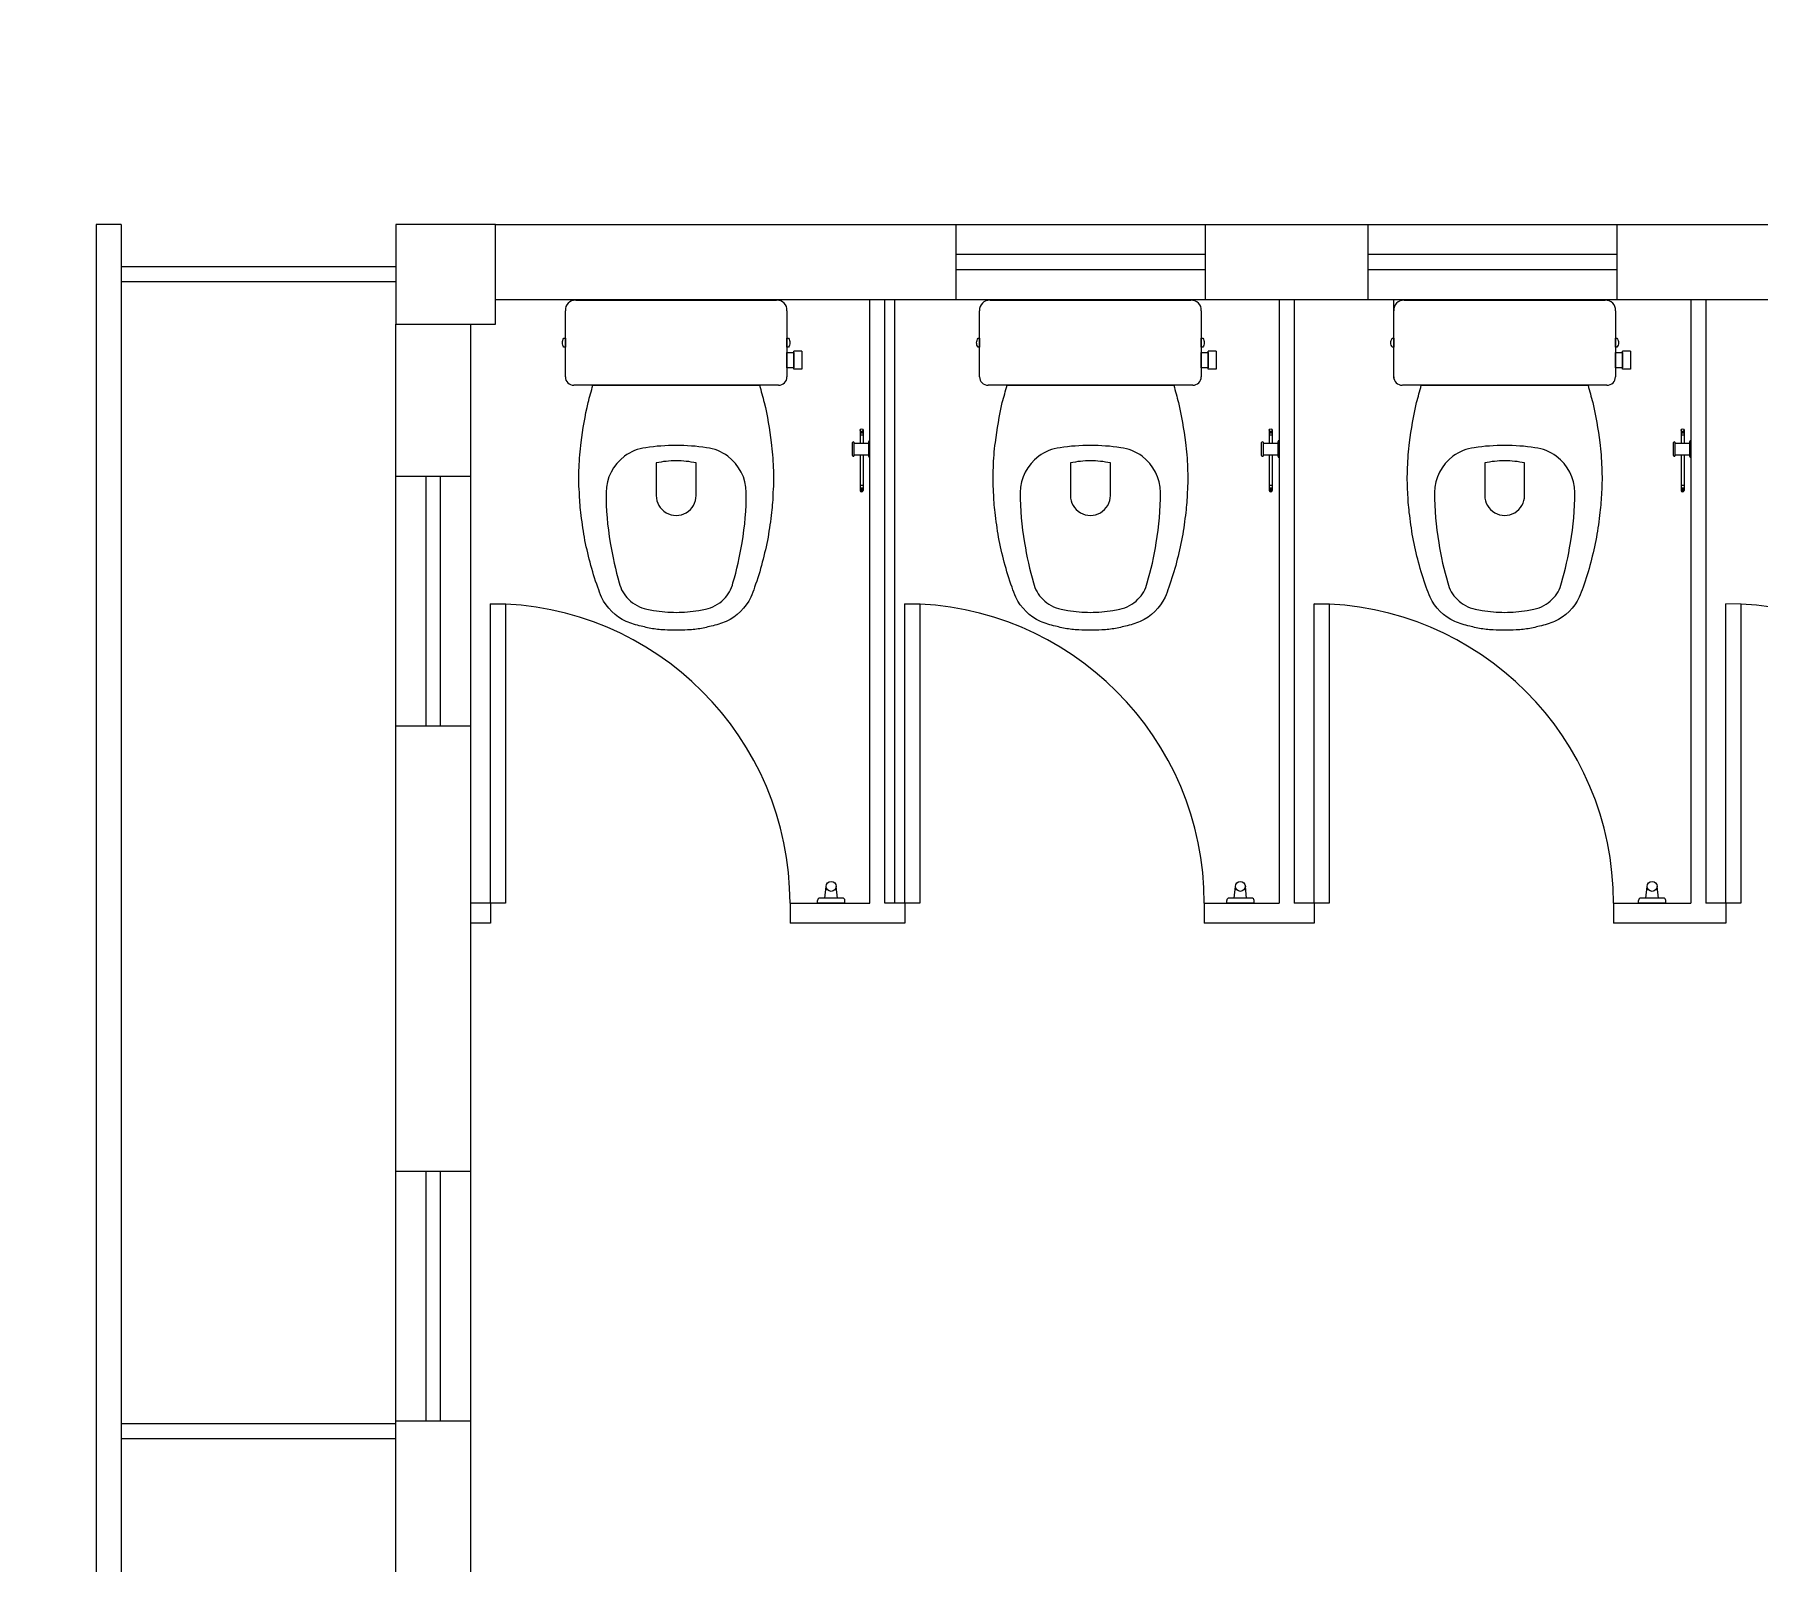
# Model space of a CAD drawing. Header units: millimetres. Extents: x 214 to 1190, y -192 to 1092.
# Drawn here: x 1042.054 to 1045.51, y 74.811 to 77.876 of the extents above; entities that cross this region are included whole.
import ezdxf

# ---------------------------------------------------------------- set-up
doc = ezdxf.new("R2010")
doc.units = ezdxf.units.MM
doc.linetypes.add('HIDDEN2', pattern=[4.7625, 3.175, -1.5875])
doc.layers.add('I-ARQ', color=8, linetype='Continuous', lineweight=0)

msp = doc.modelspace()

# ---------------------------------------------------------------- linework, layer by layer
at = {"layer": 'I-ARQ'}
for p, q in [((1042.1776, 77.4947), (1042.1776, 58.3447)), ((1042.2276, 77.4947), (1042.1776, 77.4947)), ((1042.1776, 77.4947), (1042.1776, 58.3447)), ((1042.2276, 77.4947), (1042.1776, 77.4947)), ((1042.1776, 77.4947), (1042.1776, 58.3447)), ((1042.2276, 77.4947), (1042.1776, 77.4947)), ((1042.2276, 77.4947), (1042.1776, 77.4947)), ((1042.2276, 77.4947), (1042.2276, 58.3447)), ((1042.2276, 77.4947), (1042.2276, 58.3447)), ((1042.2276, 77.4947), (1042.2276, 58.3447)), ((1042.9776, 77.4947), (1042.7776, 77.4947)), ((1042.7776, 77.4947), (1042.7776, 77.2947)), ((1042.9776, 77.4947), (1042.7776, 77.4947)), ((1042.7776, 77.4947), (1042.7776, 77.2947)), ((1042.9776, 77.4947), (1042.7776, 77.4947)), ((1042.7776, 77.4947), (1042.7776, 77.2947)), ((1042.9776, 77.4947), (1042.7776, 77.4947)), ((1042.7776, 77.4947), (1042.7776, 77.2947)), ((1042.9776, 77.4947), (1042.7776, 77.4947)), ((1042.7776, 77.4947), (1042.7776, 77.2947)), ((1042.9776, 77.4947), (1042.7776, 77.4947)), ((1042.7776, 77.4947), (1042.7776, 77.2947)), ((1042.9776, 77.4947), (1042.7776, 77.4947)), ((1042.7776, 77.4947), (1042.7776, 77.2947)), ((1042.9776, 77.4947), (1042.7776, 77.4947)), ((1042.7776, 77.4947), (1042.7776, 77.2947)), ((1042.9776, 77.4947), (1042.7776, 77.4947)), ((1042.7776, 77.4947), (1042.7776, 77.2947)), ((1042.9776, 77.4947), (1042.7776, 77.4947)), ((1042.7776, 77.4947), (1042.7776, 77.2947)), ((1042.9776, 77.4947), (1048.9226, 77.4947)), ((1042.9776, 77.4947), (1048.9226, 77.4947)), ((1042.9776, 77.2947), (1042.9776, 77.4947)), ((1042.9776, 77.2947), (1042.9776, 77.4947)), ((1042.9776, 77.2947), (1042.9776, 77.4947)), ((1042.9776, 77.2947), (1042.9776, 77.4947)), ((1042.9776, 77.2947), (1042.9776, 77.4947)), ((1042.9776, 77.2947), (1042.9776, 77.4947)), ((1042.9776, 77.2947), (1042.9776, 77.4947)), ((1042.9776, 77.2947), (1042.9776, 77.4947)), ((1042.9776, 77.2947), (1042.9776, 77.4947)), ((1042.9776, 77.2947), (1042.9776, 77.4947)), ((1042.7776, 77.4097), (1042.2276, 77.4097)), ((1042.7776, 77.4097), (1042.2276, 77.4097)), ((1042.7776, 77.4097), (1042.2276, 77.4097)), ((1042.7776, 77.3797), (1042.2276, 77.3797)), ((1042.7776, 77.3797), (1042.2276, 77.3797)), ((1042.7776, 77.3797), (1042.2276, 77.3797)), ((1042.9776, 77.3447), (1047.8776, 77.3447)), ((1042.9776, 77.3447), (1047.8776, 77.3447)), ((1043.1175, 77.1896), (1043.1175, 77.322)), ((1043.1383, 77.3428), (1043.5407, 77.3428)), ((1043.5615, 77.322), (1043.5615, 77.1896)), ((1043.7276, 76.1347), (1043.7276, 77.3428)), ((1043.7576, 76.1347), (1043.7576, 77.3428)), ((1043.7776, 76.1347), (1043.7776, 77.3447)), ((1043.9475, 77.1896), (1043.9475, 77.322)), ((1043.9683, 77.3428), (1044.3707, 77.3428)), ((1044.3915, 77.322), (1044.3915, 77.1896)), ((1044.5476, 77.3447), (1044.5476, 76.1347)), ((1044.5776, 77.3447), (1044.5776, 76.1347)), ((1044.7775, 77.1896), (1044.7775, 77.322)), ((1044.7776, 77.1868), (1044.7776, 77.3447)), ((1044.7983, 77.3428), (1045.2007, 77.3428)), ((1045.2215, 77.322), (1045.2215, 77.1896)), ((1045.3726, 77.3447), (1045.3726, 76.1347)), ((1045.4026, 77.3447), (1045.4026, 76.1347)), ((1042.7776, 72.8572), (1042.7776, 77.2947)), ((1042.7776, 77.2947), (1042.9776, 77.2947)), ((1042.7776, 77.2947), (1042.9776, 77.2947)), ((1042.7776, 77.2947), (1042.9776, 77.2947)), ((1042.7776, 77.2947), (1042.9776, 77.2947)), ((1042.7776, 77.2947), (1042.9776, 77.2947)), ((1042.7776, 77.2947), (1042.9776, 77.2947)), ((1042.7776, 77.2947), (1042.9776, 77.2947)), ((1042.7776, 77.2947), (1042.9776, 77.2947)), ((1042.7776, 77.2947), (1042.9776, 77.2947)), ((1042.7776, 77.2947), (1042.9776, 77.2947)), ((1042.9276, 77.2947), (1042.9276, 73.3491)), ((1043.5445, 77.1728), (1043.1345, 77.1728)), ((1044.3745, 77.1728), (1043.9645, 77.1728)), ((1045.2045, 77.1728), (1044.7945, 77.1728)), ((1043.7079, 77.0824), (1043.7079, 77.0563)), ((1043.7139, 77.0786), (1043.7079, 77.0786)), ((1043.7139, 77.0765), (1043.7079, 77.0765)), ((1043.7139, 77.0824), (1043.7139, 77.0563)), ((1044.5279, 77.0824), (1044.5279, 77.0563)), ((1044.5339, 77.0786), (1044.5279, 77.0786)), ((1044.5339, 77.0765), (1044.5279, 77.0765)), ((1044.5339, 77.0824), (1044.5339, 77.0563)), ((1045.3529, 77.0824), (1045.3529, 77.0563)), ((1045.3589, 77.0786), (1045.3529, 77.0786)), ((1045.3589, 77.0765), (1045.3529, 77.0765)), ((1045.3589, 77.0824), (1045.3589, 77.0563)), ((1043.6926, 77.0318), (1043.6926, 77.0576)), ((1043.6962, 77.0318), (1043.6962, 77.0576)), ((1043.6962, 77.0563), (1043.7256, 77.0563)), ((1043.7139, 77.0724), (1043.7079, 77.0724)), ((1043.7256, 77.0297), (1043.7256, 77.0597)), ((1044.5126, 77.0318), (1044.5126, 77.0576)), ((1044.5162, 77.0318), (1044.5162, 77.0576)), ((1044.5162, 77.0563), (1044.5456, 77.0563)), ((1044.5339, 77.0724), (1044.5279, 77.0724)), ((1044.5456, 77.0297), (1044.5456, 77.0597)), ((1045.3376, 77.0318), (1045.3376, 77.0576)), ((1045.3412, 77.0318), (1045.3412, 77.0576)), ((1045.3412, 77.0563), (1045.3706, 77.0563)), ((1045.3589, 77.0724), (1045.3529, 77.0724)), ((1045.3706, 77.0297), (1045.3706, 77.0597)), ((1043.6962, 77.0331), (1043.7256, 77.0331)), ((1043.7079, 77.0331), (1043.7079, 76.9617)), ((1043.7139, 77.0331), (1043.7139, 76.9617)), ((1044.5162, 77.0331), (1044.5456, 77.0331)), ((1044.5279, 77.0331), (1044.5279, 76.9617)), ((1044.5339, 77.0331), (1044.5339, 76.9617)), ((1045.3412, 77.0331), (1045.3706, 77.0331)), ((1045.3529, 77.0331), (1045.3529, 76.9617)), ((1045.3589, 77.0331), (1045.3589, 76.9617)), ((1043.7139, 76.9717), (1043.7079, 76.9717)), ((1043.7139, 76.9666), (1043.7079, 76.9666)), ((1043.7139, 76.9634), (1043.7079, 76.9634)), ((1043.7137, 76.9609), (1043.708, 76.9609)), ((1044.5339, 76.9717), (1044.5279, 76.9717)), ((1044.5339, 76.9666), (1044.5279, 76.9666)), ((1044.5339, 76.9634), (1044.5279, 76.9634)), ((1044.5337, 76.9609), (1044.528, 76.9609)), ((1045.3589, 76.9717), (1045.3529, 76.9717)), ((1045.3589, 76.9666), (1045.3529, 76.9666)), ((1045.3589, 76.9634), (1045.3529, 76.9634)), ((1045.3587, 76.9609), (1045.353, 76.9609)), ((1042.9676, 76.1347), (1042.9676, 76.7347)), ((1042.9976, 76.7347), (1042.9976, 76.1347)), ((1043.7976, 76.1347), (1043.7976, 76.7347)), ((1043.7976, 76.7347), (1043.8276, 76.7347)), ((1043.8276, 76.7347), (1043.8276, 76.1347)), ((1044.6176, 76.1347), (1044.6176, 76.7347)), ((1044.6176, 76.7347), (1044.6476, 76.7347)), ((1044.6476, 76.7347), (1044.6476, 76.1347)), ((1045.4426, 76.1347), (1045.4426, 76.7347)), ((1045.4726, 76.7347), (1045.4726, 76.1347)), ((1043.6725, 76.1447), (1043.6277, 76.1447)), ((1043.6374, 76.1447), (1043.64, 76.1682)), ((1043.6625, 76.1447), (1043.66, 76.1682)), ((1044.4925, 76.1447), (1044.4477, 76.1447)), ((1044.4574, 76.1447), (1044.46, 76.1682)), ((1044.4825, 76.1447), (1044.48, 76.1682)), ((1045.3175, 76.1447), (1045.2727, 76.1447)), ((1045.2824, 76.1447), (1045.285, 76.1682)), ((1045.3075, 76.1447), (1045.305, 76.1682)), ((1042.9676, 76.1347), (1042.9276, 76.1347)), ((1042.9676, 76.1347), (1042.9676, 76.0947)), ((1043.5676, 76.1347), (1043.7276, 76.1347)), ((1043.5676, 76.1347), (1043.5676, 76.0947)), ((1043.6227, 76.1347), (1043.6227, 76.1397)), ((1043.6775, 76.1347), (1043.6227, 76.1347)), ((1043.6775, 76.1347), (1043.6775, 76.1397)), ((1043.7976, 76.1347), (1043.7576, 76.1347)), ((1043.7976, 76.1347), (1043.7976, 76.0947)), ((1043.8276, 76.1347), (1043.7976, 76.1347)), ((1044.3976, 76.1347), (1044.5476, 76.1347)), ((1044.3976, 76.1347), (1044.3976, 76.0947)), ((1044.4427, 76.1347), (1044.4427, 76.1397)), ((1044.4975, 76.1347), (1044.4427, 76.1347)), ((1044.4975, 76.1347), (1044.4975, 76.1397)), ((1044.6176, 76.1347), (1044.5776, 76.1347)), ((1044.6176, 76.1347), (1044.6176, 76.0947)), ((1044.6476, 76.1347), (1044.6176, 76.1347)), ((1045.2176, 76.1347), (1045.3726, 76.1347)), ((1045.2176, 76.1347), (1045.2176, 76.0947)), ((1045.2677, 76.1347), (1045.2677, 76.1397)), ((1045.3225, 76.1347), (1045.2677, 76.1347)), ((1045.3225, 76.1347), (1045.3225, 76.1397)), ((1045.4426, 76.1347), (1045.4026, 76.1347)), ((1045.4426, 76.1347), (1045.4426, 76.0947)), ((1045.4726, 76.1347), (1045.4426, 76.1347)), ((1042.9676, 76.0947), (1042.9276, 76.0947)), ((1043.7976, 76.0947), (1043.5676, 76.0947)), ((1043.7576, 76.0947), (1043.7276, 76.0947)), ((1044.6176, 76.0947), (1044.3976, 76.0947)), ((1045.3776, 76.0947), (1045.2176, 76.0947)), ((1045.4426, 76.0947), (1045.2226, 76.0947)), ((1042.7776, 75.0909), (1042.2276, 75.0909)), ((1042.7776, 75.0909), (1042.2276, 75.0909)), ((1042.7776, 75.0909), (1042.2276, 75.0909)), ((1042.7776, 75.0609), (1042.2276, 75.0609)), ((1042.7776, 75.0609), (1042.2276, 75.0609)), ((1042.7776, 75.0609), (1042.2276, 75.0609))]:
    msp.add_line(p, q, dxfattribs=at)
at = {"layer": 'I-ARQ', "linetype": 'HIDDEN2'}
for p, q in [((1043.9001, 77.4947), (1043.9001, 77.3447)), ((1043.9001, 77.4947), (1043.9001, 77.3447)), ((1044.4001, 77.3447), (1044.4001, 77.4947)), ((1044.4001, 77.3447), (1044.4001, 77.4947)), ((1044.7251, 77.4947), (1044.7251, 77.3447)), ((1044.7251, 77.4947), (1044.7251, 77.3447)), ((1045.2251, 77.3447), (1045.2251, 77.4947)), ((1045.2251, 77.3447), (1045.2251, 77.4947)), ((1044.4001, 77.4347), (1043.9001, 77.4347)), ((1044.4001, 77.4347), (1043.9001, 77.4347)), ((1045.2251, 77.4347), (1044.7251, 77.4347)), ((1045.2251, 77.4347), (1044.7251, 77.4347)), ((1043.9001, 77.4047), (1044.4001, 77.4047)), ((1043.9001, 77.4047), (1044.4001, 77.4047)), ((1044.7251, 77.4047), (1045.2251, 77.4047)), ((1044.7251, 77.4047), (1045.2251, 77.4047)), ((1042.9276, 76.9897), (1042.7776, 76.9897)), ((1042.8376, 76.9897), (1042.8376, 76.4897)), ((1042.8676, 76.4897), (1042.8676, 76.9897)), ((1042.9676, 76.7347), (1042.9976, 76.7347)), ((1042.7776, 76.4897), (1042.9276, 76.4897)), ((1042.9976, 76.1347), (1042.9676, 76.1347)), ((1042.9276, 75.5969), (1042.7776, 75.5969)), ((1042.8376, 75.5969), (1042.8376, 75.0969)), ((1042.8676, 75.0969), (1042.8676, 75.5969)), ((1042.7776, 75.0969), (1042.9276, 75.0969))]:
    msp.add_line(p, q, dxfattribs=at)
at = {"layer": 'I-ARQ', "linetype": 'ByBlock'}
for p, q in [((1043.5915, 77.2408), (1043.5755, 77.2408)), ((1043.5755, 77.2048), (1043.5755, 77.2408)), ((1043.5915, 77.2408), (1043.5915, 77.2048)), ((1044.4215, 77.2408), (1044.4055, 77.2408)), ((1044.4055, 77.2048), (1044.4055, 77.2408)), ((1044.4215, 77.2408), (1044.4215, 77.2048)), ((1045.2515, 77.2408), (1045.2355, 77.2408)), ((1045.2355, 77.2048), (1045.2355, 77.2408)), ((1045.2515, 77.2408), (1045.2515, 77.2048)), ((1043.5915, 77.2048), (1043.5755, 77.2048)), ((1044.4215, 77.2048), (1044.4055, 77.2048)), ((1045.2515, 77.2048), (1045.2355, 77.2048))]:
    msp.add_line(p, q, dxfattribs=at)
at = {"layer": 'I-ARQ'}
msp.add_lwpolyline([(1128.5124, 77.4154, 0.40469), (1118.5177, 87.0892, 0), (1030.2974, 87.0892, 3059019602.697577)], format="xyb", dxfattribs=at)
at = {"layer": 'I-ARQ', "linetype": 'ByBlock'}
for points in [[(1043.1175, 77.2668), (1043.1175, 77.2488), (1043.1146, 77.2488, -0.197763), (1043.1144, 77.2489, -0.161404), (1043.1115, 77.2579, -0.158802), (1043.1144, 77.2667, -0.197763), (1043.1146, 77.2668)], [(1043.5643, 77.2668, -0.197763), (1043.5645, 77.2667, -0.15883), (1043.5675, 77.2579, -0.161377), (1043.5645, 77.2489, -0.197763), (1043.5643, 77.2488), (1043.5615, 77.2488), (1043.5615, 77.2668)], [(1043.9475, 77.2668), (1043.9475, 77.2488), (1043.9446, 77.2488, -0.197763), (1043.9444, 77.2489, -0.161404), (1043.9415, 77.2579, -0.158802), (1043.9444, 77.2667, -0.197763), (1043.9446, 77.2668)], [(1044.3943, 77.2668, -0.197763), (1044.3945, 77.2667, -0.15883), (1044.3975, 77.2579, -0.161377), (1044.3945, 77.2489, -0.197763), (1044.3943, 77.2488), (1044.3915, 77.2488), (1044.3915, 77.2668)], [(1044.7775, 77.2668), (1044.7775, 77.2488), (1044.7746, 77.2488, -0.197763), (1044.7744, 77.2489, -0.161404), (1044.7715, 77.2579, -0.158802), (1044.7744, 77.2667, -0.197763), (1044.7746, 77.2668)], [(1045.2243, 77.2668, -0.197763), (1045.2245, 77.2667, -0.15883), (1045.2275, 77.2579, -0.161377), (1045.2245, 77.2489, -0.197763), (1045.2243, 77.2488), (1045.2215, 77.2488), (1045.2215, 77.2668)]]:
    msp.add_lwpolyline(points, format="xyb", close=True, dxfattribs=at)
for points in [[(1043.5755, 77.2383), (1043.5755, 77.2073), (1043.5615, 77.2073), (1043.5615, 77.2383)], [(1044.4055, 77.2383), (1044.4055, 77.2073), (1044.3915, 77.2073), (1044.3915, 77.2383)], [(1045.2355, 77.2383), (1045.2355, 77.2073), (1045.2215, 77.2073), (1045.2215, 77.2383)]]:
    msp.add_lwpolyline(points, close=True, dxfattribs=at)
at = {"layer": 'I-ARQ'}
for points in [[(1043.5065, 77.1728, 0.003882), (1043.516, 77.1378, -0.024258), (1043.53, 77.0578, -0.02486), (1043.534, 77.0078, -0.033324), (1043.5335, 76.9578, -0.02486), (1043.5305, 76.9178, -0.012268), (1043.5235, 76.8678, -0.015806), (1043.512, 76.8178, -0.026699), (1043.4965, 76.7678, -0.021919), (1043.489, 76.7478, -0.174675), (1043.4395, 76.6993, -0.045452), (1043.4095, 76.6898, -0.022856), (1043.3966, 76.6867, -0.041289), (1043.3699, 76.6827, -0.039166), (1043.3642, 76.6822, -0.012899), (1043.3623, 76.6823, -0.04333), (1043.3395, 76.6818, -0.04333), (1043.3166, 76.6823, -0.052091), (1043.309, 76.6827, -0.041289), (1043.2823, 76.6867, -0.022856), (1043.2695, 76.6898, -0.045452), (1043.2395, 76.6993, -0.174675), (1043.19, 76.7478, -0.021919), (1043.1825, 76.7678, -0.026699), (1043.167, 76.8178, -0.015806), (1043.1555, 76.8678, -0.012268), (1043.1485, 76.9178, -0.02486), (1043.1455, 76.9578, -0.033324), (1043.145, 77.0078, -0.02486), (1043.149, 77.0578, -0.024258), (1043.163, 77.1378, 0.003882), (1043.1725, 77.1728)], [(1044.3365, 77.1728, 0.003882), (1044.346, 77.1378, -0.024258), (1044.36, 77.0578, -0.02486), (1044.364, 77.0078, -0.033324), (1044.3635, 76.9578, -0.02486), (1044.3605, 76.9178, -0.012268), (1044.3535, 76.8678, -0.015806), (1044.342, 76.8178, -0.026699), (1044.3265, 76.7678, -0.021919), (1044.319, 76.7478, -0.174675), (1044.2695, 76.6993, -0.045452), (1044.2395, 76.6898, -0.022856), (1044.2266, 76.6867, -0.041289), (1044.1999, 76.6827, -0.039166), (1044.1942, 76.6822, -0.012899), (1044.1923, 76.6823, -0.04333), (1044.1695, 76.6818, -0.04333), (1044.1466, 76.6823, -0.052091), (1044.139, 76.6827, -0.041289), (1044.1123, 76.6867, -0.022856), (1044.0995, 76.6898, -0.045452), (1044.0695, 76.6993, -0.174675), (1044.02, 76.7478, -0.021919), (1044.0125, 76.7678, -0.026699), (1043.997, 76.8178, -0.015806), (1043.9855, 76.8678, -0.012268), (1043.9785, 76.9178, -0.02486), (1043.9755, 76.9578, -0.033324), (1043.975, 77.0078, -0.02486), (1043.979, 77.0578, -0.024258), (1043.993, 77.1378, 0.003882), (1044.0025, 77.1728)], [(1045.1665, 77.1728, 0.003882), (1045.176, 77.1378, -0.024258), (1045.19, 77.0578, -0.02486), (1045.194, 77.0078, -0.033324), (1045.1935, 76.9578, -0.02486), (1045.1905, 76.9178, -0.012268), (1045.1835, 76.8678, -0.015806), (1045.172, 76.8178, -0.026699), (1045.1565, 76.7678, -0.021919), (1045.149, 76.7478, -0.174675), (1045.0995, 76.6993, -0.045452), (1045.0695, 76.6898, -0.022856), (1045.0566, 76.6867, -0.041289), (1045.0299, 76.6827, -0.039166), (1045.0242, 76.6822, -0.012899), (1045.0223, 76.6823, -0.04333), (1044.9995, 76.6818, -0.04333), (1044.9766, 76.6823, -0.052091), (1044.969, 76.6827, -0.041289), (1044.9423, 76.6867, -0.022856), (1044.9295, 76.6898, -0.045452), (1044.8995, 76.6993, -0.174675), (1044.85, 76.7478, -0.021919), (1044.8425, 76.7678, -0.026699), (1044.827, 76.8178, -0.015806), (1044.8155, 76.8678, -0.012268), (1044.8085, 76.9178, -0.02486), (1044.8055, 76.9578, -0.033324), (1044.805, 77.0078, -0.02486), (1044.809, 77.0578, -0.024258), (1044.823, 77.1378, 0.003882), (1044.8325, 77.1728)], [(1043.2359, 77.0302, 0.234638), (1043.199, 76.9579, 0.044666), (1043.2075, 76.8568, 0.031515), (1043.2256, 76.7764, 0.151063), (1043.2443, 76.7436, 0.148094), (1043.2807, 76.7236, 0.031073), (1043.2943, 76.7214, 0.035055), (1043.3395, 76.7173, 0.035055), (1043.3846, 76.7214, 0.031073), (1043.3982, 76.7236, 0.148094), (1043.4347, 76.7436, 0.151063), (1043.4533, 76.7764, 0.031515), (1043.4714, 76.8568, 0.044666), (1043.48, 76.9579, 0.234638), (1043.443, 77.0302, 0.129345), (1043.4003, 77.0473, 0.041331), (1043.3395, 77.0518, 0.041331), (1043.2786, 77.0473, 0.129345)], [(1044.0659, 77.0302, 0.234638), (1044.029, 76.9579, 0.044666), (1044.0375, 76.8568, 0.031515), (1044.0556, 76.7764, 0.151063), (1044.0743, 76.7436, 0.148094), (1044.1107, 76.7236, 0.031073), (1044.1243, 76.7214, 0.035055), (1044.1695, 76.7173, 0.035055), (1044.2146, 76.7214, 0.031073), (1044.2282, 76.7236, 0.148094), (1044.2647, 76.7436, 0.151063), (1044.2833, 76.7764, 0.031515), (1044.3014, 76.8568, 0.044666), (1044.31, 76.9579, 0.234638), (1044.273, 77.0302, 0.129345), (1044.2303, 77.0473, 0.041331), (1044.1695, 77.0518, 0.041331), (1044.1086, 77.0473, 0.129345)], [(1044.8959, 77.0302, 0.234638), (1044.859, 76.9579, 0.044666), (1044.8675, 76.8568, 0.031515), (1044.8856, 76.7764, 0.151063), (1044.9043, 76.7436, 0.148094), (1044.9407, 76.7236, 0.031073), (1044.9543, 76.7214, 0.035055), (1044.9995, 76.7173, 0.035055), (1045.0446, 76.7214, 0.031073), (1045.0582, 76.7236, 0.148094), (1045.0947, 76.7436, 0.151063), (1045.1133, 76.7764, 0.031515), (1045.1314, 76.8568, 0.044666), (1045.14, 76.9579, 0.234638), (1045.103, 77.0302, 0.129345), (1045.0603, 77.0473, 0.041331), (1044.9995, 77.0518, 0.041331), (1044.9386, 77.0473, 0.129345)]]:
    msp.add_lwpolyline(points, format="xyb", close=True, dxfattribs=at)
at = {"layer": 'I-ARQ', "linetype": 'ByBlock'}
for points in [[(1043.2995, 77.0168), (1043.2995, 76.9517, 1.002091), (1043.3795, 76.9518), (1043.3795, 77.0168, 0.054282), (1043.3395, 77.0212, 0.054282), (1043.2995, 77.0168, -1.56536)], [(1044.1295, 77.0168), (1044.1295, 76.9517, 1.002091), (1044.2095, 76.9518), (1044.2095, 77.0168, 0.054282), (1044.1695, 77.0212, 0.054282), (1044.1295, 77.0168, -1.56536)], [(1044.9595, 77.0168), (1044.9595, 76.9517, 1.002091), (1045.0395, 76.9518), (1045.0395, 77.0168, 0.054282), (1044.9995, 77.0212, 0.054282), (1044.9595, 77.0168, -1.56536)]]:
    msp.add_lwpolyline(points, format="xyb", dxfattribs=at)
at = {"layer": 'I-ARQ'}
for centre, radius in [((1043.7109, 77.0824), 0.003), ((1044.5309, 77.0824), 0.003), ((1045.3559, 77.0824), 0.003), ((1043.65, 76.1682), 0.01), ((1044.47, 76.1682), 0.01), ((1045.295, 76.1682), 0.01)]:
    msp.add_circle(centre, radius, dxfattribs=at)
for centre, radius, start, end in [((1043.1364, 77.3239), 0.019, 84.255, 185.745), ((1043.5426, 77.3239), 0.019, 354.255, 95.745), ((1043.9664, 77.3239), 0.019, 84.255, 185.745), ((1044.3726, 77.3239), 0.019, 354.255, 95.745), ((1044.7964, 77.3239), 0.019, 84.255, 185.745), ((1045.2026, 77.3239), 0.019, 354.255, 95.745), ((1043.1338, 77.1892), 0.0164, 178.7026, 272.174), ((1043.5451, 77.1892), 0.0164, 267.826, 1.2974), ((1043.9638, 77.1892), 0.0164, 178.7026, 272.174), ((1044.3751, 77.1892), 0.0164, 267.826, 1.2974), ((1044.7938, 77.1892), 0.0164, 178.7026, 272.174), ((1045.2051, 77.1892), 0.0164, 267.826, 1.2974), ((1043.6944, 77.0572), 0.00182, 13.2763, 166.7237), ((1043.7266, 77.06), 0.00108, 342.7498, 197.2502), ((1044.5144, 77.0572), 0.00182, 13.2763, 166.7237), ((1044.5466, 77.06), 0.00108, 342.7498, 197.2502), ((1045.3394, 77.0572), 0.00182, 13.2763, 166.7237), ((1045.3716, 77.06), 0.00108, 342.7498, 197.2502), ((1043.6944, 77.0322), 0.00182, 193.2763, 346.7237), ((1043.7266, 77.0294), 0.00108, 162.7498, 17.2502), ((1044.5144, 77.0322), 0.00182, 193.2763, 346.7237), ((1044.5466, 77.0294), 0.00108, 162.7498, 17.2502), ((1045.3394, 77.0322), 0.00182, 193.2763, 346.7237), ((1045.3716, 77.0294), 0.00108, 162.7498, 17.2502), ((1043.7109, 76.9617), 0.003, 180, 0), ((1044.5309, 76.9617), 0.003, 180, 0), ((1045.3559, 76.9617), 0.003, 180, 0), ((1042.9676, 76.1347), 0.6, 0, 90), ((1043.7976, 76.1347), 0.6, 0, 90), ((1044.6176, 76.1347), 0.6, 0, 90), ((1045.4426, 76.1347), 0.6, 0, 90), ((1043.6277, 76.1397), 0.005, 90, 180), ((1043.6725, 76.1397), 0.005, 0, 90), ((1044.4477, 76.1397), 0.005, 90, 180), ((1044.4925, 76.1397), 0.005, 0, 90), ((1045.2727, 76.1397), 0.005, 90, 180), ((1045.3175, 76.1397), 0.005, 0, 90)]:
    msp.add_arc(centre, radius, start, end, dxfattribs=at)

doc.saveas('drawing.dxf')
